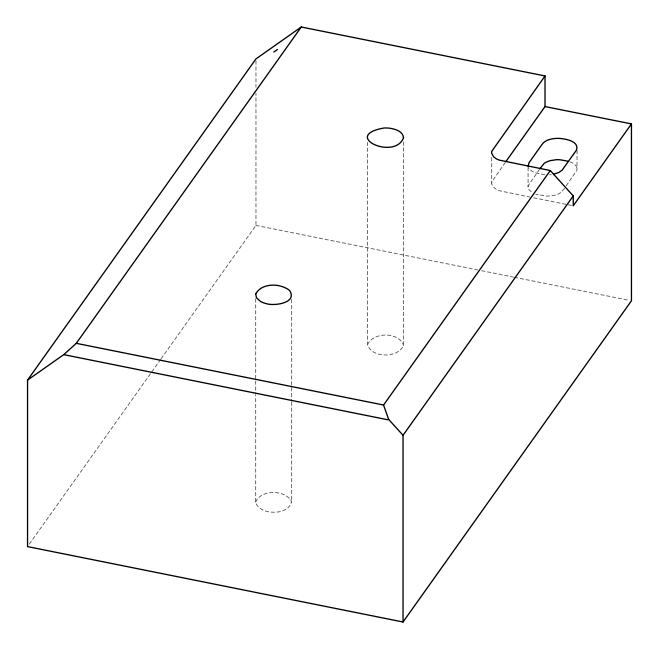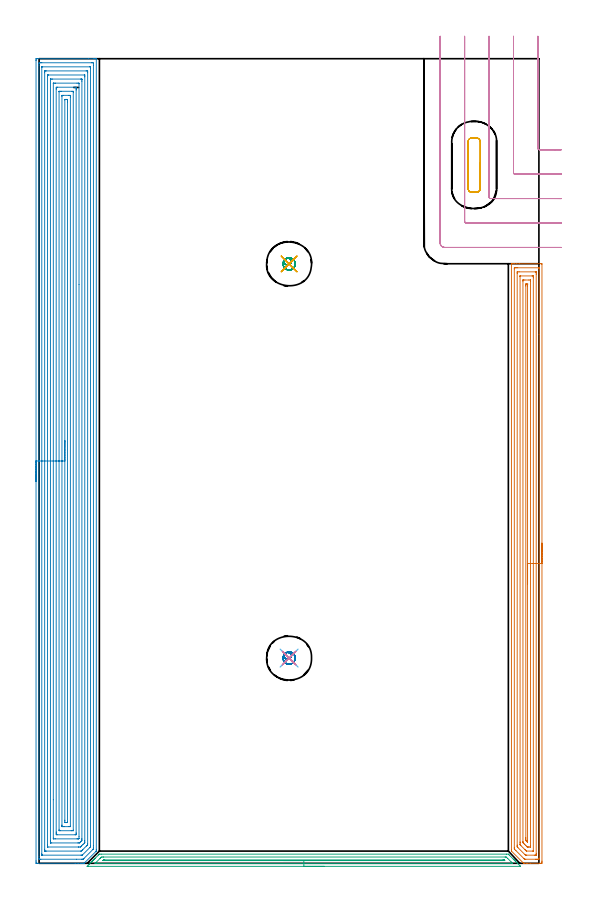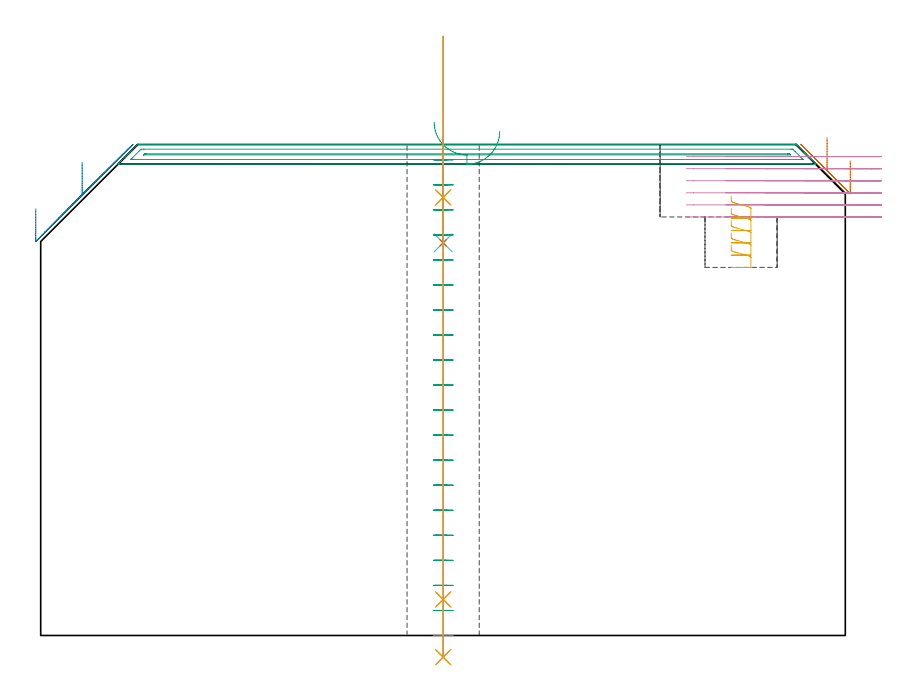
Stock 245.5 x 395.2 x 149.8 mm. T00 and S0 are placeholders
(PLAN: 11 operations, 4 tool changes, 71.1 min)
(1 AREA_MILL | FG_CHAMFER_SURFACE | UGT0205_001 | 14.3 min | 33945 mm3)
(2 AREA_MILL_1 | FG_CHAMFER_SURFACE_1 | UGT0205_001 | 35.09 min | 173117 mm3)
(3 AREA_MILL_2 | FG_CHAMFER_SURFACE_2 | UGT0205_001 | 5.12 min | 3693 mm3)
(4 MILL_CORNER_NOTCH_RECTANGULAR | CORNER_NOTCH_RECTANGULAR | UGT0201_008 | Follow Part, ap 4, ae 75% | 7.64 min | 124441 mm3)
(5 MILL_RECTANGULAR_POCKET | POCKET_RECTANGULAR_STRAIGHT | UGT0201_008 | Follow Part, ap 4, ae 75% | 1.16 min | 13178 mm3)
(6 INDEXABLE_INSERT_DRILL_BLIND_HOLE_FROM_SOLID | STEP1HOLE | NXT0302_011 | 0.13 min | 9342 mm3)
(7 INDEXABLE_INSERT_DRILL_BLIND_HOLE_FROM_SOLID_1 | STEP1HOLE_1 | NXT0302_011 | 0.13 min | 9340 mm3)
(8 MILL_FINISH_BLIND_HOLE_FLAT_BOTTOM | STEP1HOLE | UGT0201_008 | Spiral | 2.72 min | 47595 mm3)
(9 MILL_FINISH_BLIND_HOLE_FLAT_BOTTOM_1 | STEP1HOLE_1 | UGT0201_008 | Spiral | 2.72 min | 47599 mm3)
(10 GUN_DRILL_THROUGH_HOLE | STEP1HOLE | UGT0307_016 | 1.02 min | 9 mm3)
(11 GUN_DRILL_THROUGH_HOLE_1 | STEP1HOLE_1 | UGT0307_016 | 1.02 min | 24 mm3)
(TOOL UGT0205_001 | Chamfer Mill 20 x 3 x 45 deg. | D20 FL50 Z2)
(TOOL UGT0201_008 | End Mill 16 mm | D16 FL32 Z4)
(TOOL NXT0302_011 | Index. Insert Drill 20mm [880-D2000L25-05] | D20 PA176 FL100 Z2)
(TOOL UGT0307_016 | Gun Drill 22 mm | D22 PA130 FL30 Z1)
(OP 1 AREA_MILL)
G17 G21 G94 G90
T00 M6
G54
G17 G0 G90 X247. Y157.25 S1061 M3
G43 Z159.8 H0
Z144.8
G94 G1 Y157.212 Z143.928 F250.
Y157.098 Z143.064
Y156.909 Z142.212
Y156.647 Z141.38
Y156.313 Z140.574
Y155.91 Z139.8
Y155.442 Z139.064
Y154.91 Z138.372
Y154.321 Z137.729
Y153.678 Z137.14
Y152.986 Z136.608
Y152.25 Z136.14
Y151.476 Z135.737
Y150.67 Z135.403
Y149.838 Z135.141
Y148.986 Z134.952
Y148.122 Z134.838
Y147.25 Z134.8
Y1.066
X246.999 Y0.628 Z134.801
X246.995 Y0.176 Z134.803
X246.992 Y0.01 Z134.806
X246.55 Y0.005 Z135.247
X245.932 Y0. Z135.866
X241.263 Z140.532
X239.856 Z141.94
X239.5 Z142.295
X238.449 Z143.35
X238.4 Z143.398
X238.091 Y0.001 Z143.701
X237.998 Y0.01 Z143.793
X237.899 Y0.099 Z143.896
X237.846 Y0.153 Z143.952
X237.819 Y0.181 Z143.98
X232.006 Y5.993 Z149.794
X232.005 Y6.081
X232.003 Y6.476 Z149.797
X232. Y294.321 Z149.8
X232.003 Y294.493 Z149.788
Y294.494 Z149.787
X232.362 Y294.5 Z149.437
X232.618 Z149.181
X233.331 Z148.464
X234.568 Z147.229
X235.975 Z145.821
X246.55 Z135.247
X246.816 Y294.497 Z134.982
X246.992 Y294.49 Z134.806
X246.999 Y294.311 Z134.799
X247. Y147.25 Z134.8
X245.586 Z136.214
X245.585 Y2.501 Z136.215
X245.584 Y2.416 Z136.216
X245.579 Y2.021 Z136.221
X245.192 Y2.006 Z136.608
X244.788 Y2.002 Z137.012
X244.316 Y2. Z137.484
X243.907 Z137.893
X239.028 Y2.001 Z142.772
X238.619 Y2.007 Z143.181
X238.483 Y2.01 Z143.317
X238.44 Y2.021 Z143.36
X238.404 Y2.054 Z143.396
X238.33 Y2.124 Z143.47
X238.034 Y2.416 Z143.766
X234.212 Y6.238 Z147.588
X233.567 Y6.886 Z148.233
X233.473 Y6.987 Z148.327
X233.424 Y7.042 Z148.376
X233.422 Y7.088 Z148.378
X233.42 Y7.289 Z148.38
X233.417 Y7.692 Z148.383
Y7.78
X233.415 Y291.999 Z148.385
X233.416 Y292.084 Z148.384
X233.421 Y292.479 Z148.379
X233.808 Y292.494 Z147.992
X234.212 Y292.498 Z147.588
X234.684 Y292.5 Z147.116
X235.093 Z146.707
X245.486 Y292.499 Z136.314
X245.52 Y292.498 Z136.28
X245.554 Y292.494 Z136.246
X245.577 Y292.491 Z136.223
X245.579 Y292.463 Z136.221
X245.585 Y292.17 Z136.215
X245.586 Y259.769 Z136.214
Y147.25
X244.172 Z137.628
X244.171 Y4.829 Z137.629
X244.169 Y4.204 Z137.631
X244.167 Y4.07 Z137.633
X244.165 Y4.012 Z137.635
X244.102 Y4.005 Z137.698
X243.907 Y4.003 Z137.893
X243.226 Y4. Z138.574
X239.5 Y4.001 Z142.3
X239.299 Y4.004 Z142.501
X238.901 Y4.01 Z142.899
X238.697 Y4.204 Z143.103
X235.119 Y7.78 Z146.681
X235.093 Y7.806 Z146.707
X234.883 Y8.028 Z146.917
X234.838 Y8.093 Z146.962
X234.835 Y8.231 Z146.965
X234.833 Y8.408 Z146.967
X234.832 Y8.674 Z146.968
X234.831 Y8.94 Z146.969
X234.829 Y289.671 Z146.971
X234.831 Y290.296 Z146.969
X234.833 Y290.43 Z146.967
X234.836 Y290.488 Z146.964
X234.898 Y290.495 Z146.902
X235.093 Y290.497 Z146.707
X235.774 Y290.5 Z146.026
X243.706 Z138.094
X243.907 Y290.497 Z137.893
X244.107 Y290.492 Z137.693
X244.159 Y290.49 Z137.641
X244.165 Y290.456 Z137.635
X244.168 Y290.386 Z137.632
X244.17 Y290.296 Z137.63
X244.171 Y290.028 Z137.629
X244.172 Y289.402 Z137.628
Y147.25
X242.757 Z139.043
Y6.264
X242.755 Y6.056 Z139.045
X242.753 Y6.022 Z139.047
X242.75 Y6.01 Z139.05
X242.743 Y6.008 Z139.057
X242.69 Y6.003 Z139.11
X242.581 Y6.001 Z139.219
X239.492 Y6. Z142.308
X239.383 Y6.007 Z142.417
X239.358 Y6.01 Z142.442
X239.251 Y6.11 Z142.549
X239.063 Y6.291 Z142.737
X238.771 Y6.579 Z143.029
X238.619 Y6.73 Z143.181
X236.675 Y8.674 Z145.125
X236.488 Y8.863 Z145.312
X236.362 Y8.993 Z145.438
X236.261 Y9.099 Z145.539
X236.253 Y9.14 Z145.547
X236.249 Y9.29 Z145.551
X236.247 Y9.568 Z145.553
X236.246 Y10.187 Z145.554
X236.245 Y10.462 Z145.555
X236.243 Y288.236 Z145.557
X236.245 Y288.444 Z145.555
X236.247 Y288.478 Z145.553
X236.25 Y288.489 Z145.55
X236.257 Y288.492 Z145.543
X236.31 Y288.497 Z145.49
X236.419 Y288.499 Z145.381
X242.144 Y288.5 Z139.656
X242.581 Y288.497 Z139.219
X242.688 Y288.494 Z139.112
X242.74 Y288.49 Z139.06
X242.751 Y288.482 Z139.049
X242.752 Y288.464 Z139.048
X242.755 Y288.36 Z139.045
X242.757 Y287.886 Z139.043
Y287.614
Y147.25
X241.343 Z140.457
Y8.511
X241.341 Y8.347 Z140.459
X241.336 Y8.025 Z140.464
X241.322 Y8.009 Z140.478
X241.304 Y8.006 Z140.496
X241.263 Y8.003 Z140.537
X241.045 Y8. Z140.755
X240.381 Y8.001 Z141.419
X240.162 Y8.002 Z141.638
X239.833 Y8.01 Z141.967
X239.788 Y8.022 Z142.012
X239.723 Y8.082 Z142.077
X239.624 Y8.177 Z142.176
X239.5 Y8.299 Z142.3
X239.124 Y8.674 Z142.676
X238.619 Y9.179 Z143.181
X238.23 Y9.568 Z143.57
X237.737 Y10.064 Z144.063
X237.691 Y10.115 Z144.109
X237.67 Y10.14 Z144.13
X237.666 Y10.226 Z144.134
X237.661 Y10.383 Z144.139
X237.66 Y10.462 Z144.14
Y10.541
X237.657 Y285.989 Z144.143
X237.659 Y286.152 Z144.141
X237.664 Y286.474 Z144.136
X237.678 Y286.491 Z144.122
X237.696 Y286.494 Z144.104
X237.737 Y286.497 Z144.063
X237.955 Y286.5 Z143.845
X238.619 Z143.181
X240.598 Z141.202
X241.263 Y286.498 Z140.537
X241.307 Y286.495 Z140.493
X241.329 Y286.491 Z140.471
X241.336 Y286.485 Z140.464
X241.338 Y286.398 Z140.462
X241.342 Y286.071 Z140.458
X241.343 Y285.908 Z140.457
Y285.826
Y147.25
X239.929 Z141.871
Y10.921
X239.927 Y10.462 Z141.873
X239.925 Y10.341 Z141.875
X239.924 Y10.339 Z141.876
X239.919 Y10.34 Z141.881
X239.875 Y10.377 Z141.925
X239.786 Y10.462 Z142.014
X239.5 Y10.748 Z142.3
X239.199 Y11.052 Z142.601
X239.124 Y11.131 Z142.676
X239.09 Y11.17 Z142.71
X239.081 Y11.214 Z142.719
X239.079 Y11.356 Z142.721
X239.075 Y11.787 Z142.725
X239.074 Y12.25 Z142.726
Y12.682
X239.072 Y283.579 Z142.728
X239.073 Y284.038 Z142.727
X239.077 Y284.467 Z142.723
X239.079 Y284.49 Z142.721
X239.102 Y284.493 Z142.698
X239.158 Y284.497 Z142.642
X239.272 Y284.499 Z142.528
X239.5 Y284.5 Z142.3
X239.926 Y284.499 Z141.874
X239.928 Y284.498 Z141.872
X239.929 Y284.038 Z141.871
Y283.603
Y147.25
Y146.378 Z141.909
Y145.514 Z142.023
Y144.662 Z142.212
Y143.83 Z142.474
Y143.024 Z142.808
Y142.25 Z143.211
Y141.514 Z143.68
Y140.822 Z144.211
Y140.179 Z144.8
Y139.59 Z145.443
Y139.058 Z146.135
Y138.59 Z146.871
Y138.187 Z147.645
Y137.853 Z148.451
Y137.591 Z149.283
Y137.402 Z150.135
Y137.288 Z151.
Y137.25 Z151.871
G0 Z159.8
M5
M2
(OP 2 AREA_MILL_1)
G17 G21 G94 G90
T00 M6
G54
G17 G0 G90 X-1.5 Y187.6 S1061 M3
G43 Z159.8 H0
Z130.2
G94 G1 Y187.638 Z129.328 F250.
Y187.752 Z128.464
Y187.941 Z127.612
Y188.203 Z126.78
Y188.537 Z125.974
Y188.94 Z125.2
Y189.408 Z124.464
Y189.94 Z123.772
Y190.529 Z123.129
Y191.172 Z122.54
Y191.864 Z122.009
Y192.6 Z121.54
Y193.374 Z121.137
Y194.18 Z120.803
Y195.012 Z120.541
Y195.863 Z120.352
Y196.728 Z120.238
Y197.6 Z120.2
Y394.257
X-1.499 Y394.582 Z120.201
X-1.494 Y395.144 Z120.204
X-1.492 Y395.192 Z120.206
X-0.934 Y395.2 Z120.763
X24.25 Z145.945
X26.644 Z148.34
X27.327 Z149.026
X27.666 Z149.366
X28.055 Y395.193 Z149.747
X28.097 Y395.19 Z149.788
X28.1 Y395.029 Z149.8
X28.097 Y6.853 Z149.797
X28.091 Y6.064 Z149.79
X28.087 Y5.992 Z149.787
X28.077 Y5.978 Z149.777
X27.979 Y5.877 Z149.677
X22.196 Y0.097 Z143.894
X22.108 Y0.01 Z143.804
X21.855 Y0. Z143.555
X21.099 Z142.799
X20.417 Z142.112
X19.186 Z140.884
X17.748 Z139.444
X-0.934 Y0.001 Z120.763
X-1.151 Y0.003 Z120.546
X-1.492 Y0.008 Z120.206
X-1.494 Y0.056 Z120.204
X-1.499 Y0.618 Z120.201
X-1.5 Y1.186 Z120.2
Y197.6
X-0.086 Z121.614
Y391.943
X-0.083 Y392.795 Z121.617
X-0.081 Y392.832 Z121.619
X-0.044 Y393.19 Z121.656
X0.445 Y393.198 Z122.145
X0.845 Y393.199 Z122.545
X1.332 Y393.2 Z123.032
X25.755 Y393.199 Z147.455
X26.244 Y393.197 Z147.944
X26.644 Y393.19 Z148.344
X26.681 Y392.795 Z148.381
X26.683 Y392.756 Z148.383
X26.686 Y391.861 Z148.386
X26.683 Y8.658 Z148.383
X26.682 Y7.765 Z148.382
X26.681 Y7.728 Z148.381
X26.644 Y7.005 Z148.344
X26.581 Y6.935 Z148.281
X26.521 Y6.871 Z148.221
X22.055 Y2.405 Z143.755
X21.675 Y2.034 Z143.375
X21.653 Y2.014 Z143.353
X21.608 Y2.01 Z143.308
X21.508 Y2.005 Z143.208
X21.307 Y2.002 Z143.007
X20.82 Y2. Z142.52
X18.373 Z140.073
X0.845 Y2.001 Z122.545
X0.356 Y2.003 Z122.056
X-0.044 Y2.01 Z121.656
X-0.081 Y2.405 Z121.619
X-0.083 Y2.444 Z121.617
X-0.086 Y3.298 Z121.614
Y197.6
X1.328 Z123.028
X1.329 Y391.111 Z123.029
X1.33 Y391.162 Z123.03
X1.332 Y391.185 Z123.032
X1.334 Y391.19 Z123.034
X1.354 Y391.193 Z123.054
X1.545 Y391.199 Z123.245
X24.865 Z146.565
X25.056 Y391.196 Z146.756
X25.182 Y391.19 Z146.882
X25.265 Y391.185 Z146.965
X25.267 Y391.144 Z146.967
X25.269 Y391.009 Z146.969
X25.271 Y390.601 Z146.971
X25.269 Y8.658 Z146.969
X25.267 Y8.254 Z146.967
X25.264 Y8.131 Z146.964
X25.262 Y8.075 Z146.962
X24.916 Y7.714 Z146.616
X21.349 Y4.149 Z143.049
X21.307 Y4.109 Z143.007
X21.215 Y4.026 Z142.915
X21.131 Y4.01 Z142.831
X20.957 Y4.006 Z142.657
X20.607 Y4.001 Z142.307
X1.735 Z123.435
X1.544 Y4.004 Z123.244
X1.418 Y4.01 Z123.118
X1.335 Y4.015 Z123.035
X1.333 Y4.056 Z123.033
X1.331 Y4.191 Z123.031
X1.329 Y4.599 Z123.029
X1.328 Y197.6 Z123.028
X2.743 Z124.443
X2.744 Y388.329 Z124.444
X2.749 Y389.097 Z124.449
X2.761 Y389.19 Z124.461
X2.863 Y389.193 Z124.563
X3.08 Y389.197 Z124.78
X3.514 Y389.2 Z125.214
X23.108 Z144.808
X23.528 Y389.197 Z145.228
X23.738 Y389.194 Z145.438
X23.841 Y389.19 Z145.541
X23.851 Y389.182 Z145.551
X23.853 Y389.164 Z145.553
X23.855 Y389.126 Z145.555
X23.857 Y388.448 Z145.557
Y388.329
X23.855 Y9.673 Z145.555
X23.848 Y9.121 Z145.548
X23.829 Y9.089 Z145.529
X23.778 Y9.033 Z145.478
X23.692 Y8.943 Z145.392
X23.41 Y8.658 Z145.11
X23.248 Y8.496 Z144.948
X21.465 Y6.713 Z143.165
X21.307 Y6.556 Z143.007
X21.016 Y6.27 Z142.716
X20.814 Y6.075 Z142.514
X20.74 Y6.01 Z142.44
X20.395 Y6. Z142.095
X3.492 Z125.192
X3.072 Y6.002 Z124.772
X2.862 Y6.006 Z124.562
X2.759 Y6.01 Z124.459
X2.749 Y6.018 Z124.449
X2.747 Y6.036 Z124.447
X2.745 Y6.074 Z124.445
X2.743 Y6.753 Z124.443
Y6.871
Y197.6
X4.157 Z125.857
Y386.542
X4.158 Y386.788 Z125.858
X4.162 Y387.037 Z125.862
X4.165 Y387.19 Z125.865
X4.24 Y387.193 Z125.94
X4.404 Y387.197 Z126.104
X4.638 Y387.2 Z126.338
X22.196 Y387.199 Z143.896
X22.434 Y387.197 Z144.134
X22.44 Y387.191 Z144.14
X22.441 Y387.189 Z144.141
X22.443 Y386.542 Z144.143
Y386.294
X22.44 Y11.093 Z144.14
X22.437 Y10.445 Z144.137
X22.434 Y10.206 Z144.134
X22.425 Y10.135 Z144.125
X22.376 Y10.083 Z144.076
X22.196 Y9.896 Z143.896
X21.58 Y9.277 Z143.28
X20.96 Y8.658 Z142.66
X20.687 Y8.387 Z142.387
X20.417 Y8.123 Z142.117
X20.298 Y8.01 Z141.998
X20.178 Y8.004 Z141.878
X19.527 Y8.001 Z141.227
X19.293 Y8. Z140.993
X4.404 Y8.001 Z126.104
X4.166 Y8.003 Z125.866
X4.16 Y8.009 Z125.86
X4.159 Y8.011 Z125.859
X4.157 Y8.658 Z125.857
Y8.906
Y197.6
X5.571 Z127.271
X5.572 Y385.062 Z127.272
X5.573 Y385.139 Z127.273
X5.575 Y385.176 Z127.275
X5.577 Y385.188 Z127.277
X5.593 Y385.19 Z127.293
X5.742 Y385.198 Z127.442
X6.183 Y385.199 Z127.883
X6.63 Y385.2 Z128.33
X20.417 Y385.199 Z142.117
X20.867 Y385.196 Z142.567
X21.001 Y385.19 Z142.701
X21.022 Y385.18 Z142.722
X21.024 Y385.136 Z142.724
X21.027 Y385.036 Z142.727
X21.028 Y384.755 Z142.728
X21.029 Y384.141 Z142.729
X21.026 Y12.231 Z142.726
X21.025 Y11.621 Z142.725
X21.022 Y11.338 Z142.722
X21.019 Y11.19 Z142.719
X20.928 Y11.087 Z142.628
X20.8 Y10.954 Z142.5
X20.417 Y10.564 Z142.117
X20.357 Y10.505 Z142.057
X19.854 Y10.014 Z141.554
X19.749 Y10.009 Z141.449
X19.527 Y10.004 Z141.227
X19.08 Y10. Z140.78
X6.183 Y10.001 Z127.883
X5.733 Y10.003 Z127.433
X5.599 Y10.01 Z127.299
X5.578 Y10.02 Z127.278
X5.576 Y10.064 Z127.276
X5.573 Y10.164 Z127.273
X5.572 Y10.445 Z127.272
X5.571 Y11.059 Z127.271
Y197.6
X6.985 Z128.685
X6.986 Y382.969 Z128.686
X6.987 Y383.055 Z128.687
X6.99 Y383.143 Z128.69
X6.993 Y383.19 Z128.693
X7.016 Y383.193 Z128.716
X7.073 Y383.196 Z128.773
X7.732 Y383.2 Z129.432
X7.962 Z129.662
X18.638 Z140.338
X19.299 Y383.198 Z140.999
X19.527 Y383.193 Z141.227
X19.598 Y383.19 Z141.298
X19.608 Y383.055 Z141.308
X19.612 Y382.969 Z141.312
X19.614 Y382.882 Z141.314
Y284.31
X19.612 Y13.04 Z141.312
X19.605 Y12.231 Z141.305
X19.575 Y12.183 Z141.275
X19.527 Y12.131 Z141.227
X19.438 Y12.043 Z141.138
X19.402 Y12.01 Z141.102
X19.362 Y12.008 Z141.062
X19.198 Y12.004 Z140.898
X18.868 Y12. Z140.568
X18.638 Z140.338
X7.962 Z129.662
X7.301 Y12.002 Z129.001
X7.073 Y12.007 Z128.773
X7.002 Y12.01 Z128.702
X6.992 Y12.144 Z128.692
X6.988 Y12.231 Z128.688
X6.986 Y12.318 Z128.686
X6.985 Y31.229 Z128.685
Y197.6
X8.4 Z130.1
Y380.289
X8.401 Y380.741 Z130.101
X8.407 Y381.182 Z130.107
X8.834 Y381.2 Z130.534
X8.852 Z130.552
X17.748 Y381.199 Z139.448
X18.193 Y381.182 Z139.893
X18.199 Y380.729 Z139.899
X18.2 Y380.289 Z139.9
Y379.834
X18.198 Y14.911 Z139.898
X18.196 Y14.461 Z139.896
X18.191 Y14.018 Z139.891
X17.766 Y14. Z139.466
X17.748 Z139.448
X8.852 Y14.001 Z130.552
X8.407 Y14.018 Z130.107
X8.401 Y14.471 Z130.101
X8.4 Y14.911 Z130.1
X8.399 Y15.366 Z130.099
X8.4 Y197.6 Z130.1
X9.814 Z131.514
Y378.912
X9.816 Y379.117 Z131.516
X9.818 Y379.168 Z131.518
X9.82 Y379.186 Z131.52
X9.838 Y379.19 Z131.538
X9.939 Y379.197 Z131.639
X10.631 Y379.2 Z132.331
X10.826 Z132.526
X16.164 Y379.199 Z137.864
X16.711 Y379.192 Z138.411
X16.771 Y379.19 Z138.471
X16.779 Y379.117 Z138.479
X16.782 Y378.937 Z138.482
X16.786 Y378.575 Z138.486
X16.783 Y16.289 Z138.483
X16.781 Y16.084 Z138.481
X16.779 Y16.034 Z138.479
X16.778 Y16.016 Z138.478
X16.762 Y16.01 Z138.462
X16.66 Y16.004 Z138.36
X15.969 Y16. Z137.669
X15.774 Z137.474
X10.436 Y16.001 Z132.136
X9.889 Y16.008 Z131.589
X9.829 Y16.01 Z131.529
X9.821 Y16.083 Z131.521
X9.814 Y16.698 Z131.514
Y197.6
X11.228 Z132.928
Y376.715
X11.23 Y377.008 Z132.93
X11.232 Y377.107 Z132.932
X11.235 Y377.177 Z132.935
X11.28 Y377.19 Z132.98
X11.521 Y377.194 Z133.221
X11.929 Y377.199 Z133.629
X14.597 Y377.2 Z136.297
X15.079 Y377.197 Z136.779
X15.24 Y377.194 Z136.94
X15.362 Y377.19 Z137.062
X15.366 Y377.009 Z137.066
X15.37 Y376.715 Z137.07
X15.371 Y376.422 Z137.071
X15.369 Y18.194 Z137.069
X15.367 Y18.096 Z137.067
X15.363 Y18.021 Z137.063
X15.36 Y18.009 Z137.06
X15.35 Y18.006 Z137.05
X15.321 Y18.003 Z137.021
X15.079 Y18.001 Z136.779
X14.672 Y18. Z136.372
X12.41 Z134.11
X12.003 Z133.703
X11.521 Y18.003 Z133.221
X11.36 Y18.006 Z133.06
X11.238 Y18.01 Z132.938
X11.234 Y18.191 Z132.934
X11.23 Y18.485 Z132.93
X11.228 Y18.778 Z132.928
Y197.6
X12.642 Z134.342
X12.643 Y374.929 Z134.343
X12.644 Y375.094 Z134.344
X12.647 Y375.175 Z134.347
X12.648 Y375.187 Z134.348
X12.683 Y375.191 Z134.383
X12.759 Y375.195 Z134.459
X13.03 Y375.199 Z134.73
X13.3 Y375.2 Z135.
X13.922 Y375.198 Z135.622
X13.944 Y375.192 Z135.644
X13.951 Y375.188 Z135.651
X13.953 Y375.166 Z135.653
X13.956 Y374.929 Z135.656
X13.958 Y374.268 Z135.658
Y374.035
X13.955 Y20.271 Z135.655
X13.953 Y20.107 Z135.653
X13.951 Y20.026 Z135.651
X13.949 Y20.013 Z135.649
X13.917 Y20.009 Z135.617
X13.84 Y20.005 Z135.54
X13.57 Y20.001 Z135.27
X13.3 Y20. Z135.
X12.678 Y20.002 Z134.378
X12.656 Y20.008 Z134.356
X12.649 Y20.012 Z134.349
X12.646 Y20.034 Z134.346
X12.644 Y20.271 Z134.344
X12.642 Y20.932 Z134.342
Y21.165
Y197.6
Y198.472 Z134.38
Y199.336 Z134.494
Y200.188 Z134.683
Y201.02 Z134.945
Y201.826 Z135.279
Y202.6 Z135.682
Y203.336 Z136.151
Y204.028 Z136.682
Y204.671 Z137.271
Y205.26 Z137.914
Y205.791 Z138.606
Y206.26 Z139.342
Y206.663 Z140.116
Y206.997 Z140.922
Y207.259 Z141.754
Y207.448 Z142.606
Y207.562 Z143.471
Y207.6 Z144.342
G0 Z159.8
M5
M2
(OP 3 AREA_MILL_2)
G17 G21 G94 G90
T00 M6
G54
G17 G0 G90 X140.05 Y-1.5 S1061 M3
G43 Z159.8 H0
Z153.8
G94 G1 X140.012 Z152.928 F250.
X139.898 Z152.064
X139.709 Z151.212
X139.447 Z150.38
X139.113 Z149.574
X138.71 Z148.8
X138.241 Z148.064
X137.71 Z147.372
X137.121 Z146.729
X136.478 Z146.14
X135.786 Z145.609
X135.05 Z145.14
X134.276 Z144.737
X133.47 Z144.403
X132.638 Z144.141
X131.786 Z143.952
X130.922 Z143.838
X130.05 Z143.8
X24.081
X23.768 Y-1.498 Z143.802
X23.617 Y-1.495 Z143.805
X23.608 Y-1.492 Z143.807
X24.555 Y-0.544 Z144.754
X24.661 Y-0.437 Z144.859
X25.555 Y0.456 Z145.754
X25.722 Y0.624 Z145.919
X25.885 Y0.786 Z146.084
X26.001 Y0.902 Z146.2
X26.16 Y1.062 Z146.357
X26.315 Y1.216 Z146.513
X26.448 Y1.349 Z146.647
X26.598 Y1.5 Z146.795
X26.744 Y1.645 Z146.943
X26.894 Y1.795 Z147.093
X27.036 Y1.938 Z147.234
X27.174 Y2.075 Z147.373
X27.341 Y2.242 Z147.54
X27.474 Y2.376 Z147.672
X27.603 Y2.505 Z147.802
X29.226 Y4.127 Z149.425
X29.574 Y4.471 Z149.771
X29.599 Y4.493 Z149.793
X30.467 Y4.5 Z149.8
X229.633
X230.501 Y4.493 Z149.793
X230.526 Y4.471 Z149.771
X230.874 Y4.127 Z149.425
X232.926 Y2.075 Z147.373
X233.064 Y1.938 Z147.234
X233.206 Y1.795 Z147.093
X233.356 Y1.645 Z146.943
X233.5 Y1.502 Z146.798
X233.652 Y1.349 Z146.647
X233.785 Y1.216 Z146.513
X233.94 Y1.062 Z146.357
X234.44 Y0.56 Z145.86
X234.694 Y0.307 Z145.605
X234.816 Y0.186 Z145.482
X235.146 Y-0.146 Z145.153
X236.403 Y-1.402 Z143.896
X236.48 Y-1.482 Z143.816
X236.483 Y-1.494 Z143.804
X236.48 Y-1.499 Z143.799
X130.05 Y-1.5 Z143.8
Y-0.086 Z145.214
X28.228 Y-0.085 Z145.215
X27.787 Y-0.083 Z145.217
X27.612 Y-0.08 Z145.22
X27.487 Y-0.074 Z145.226
X27.543 Y-0.012 Z145.288
X27.616 Y0.063 Z145.363
X27.787 Y0.238 Z145.538
X27.982 Y0.433 Z145.733
X29.925 Y2.376 Z147.676
X30.194 Y2.643 Z147.943
X30.467 Y2.913 Z148.213
X30.642 Y3.08 Z148.38
X31.36 Y3.084 Z148.384
X31.53 Y3.085 Z148.385
X228.91
X229.271 Y3.081 Z148.381
X229.447 Y3.079 Z148.379
X229.633 Y2.907 Z148.207
X230.173 Y2.376 Z147.676
X231.926 Y0.624 Z145.924
X232.312 Y0.236 Z145.536
X232.562 Y-0.021 Z145.279
X232.612 Y-0.073 Z145.227
X232.532 Y-0.079 Z145.221
X232.312 Y-0.083 Z145.217
X232.142 Y-0.085 Z145.215
X130.05 Y-0.086 Z145.214
Y1.328 Z146.628
X31.534 Y1.329 Z146.629
X31.38 Y1.33 Z146.63
X31.36 Y1.332 Z146.632
X31.349 Y1.335 Z146.635
X31.353 Y1.345 Z146.645
X31.36 Y1.359 Z146.659
X31.431 Y1.431 Z146.731
X31.502 Y1.5 Z146.8
X31.654 Y1.643 Z146.943
X31.697 Y1.665 Z146.965
X31.787 Y1.668 Z146.968
X31.903 Y1.67 Z146.97
X32.078 Y1.671 Z146.971
X32.253
X227.847
X228.022 Y1.669 Z146.969
X228.37 Y1.664 Z146.964
X228.433 Y1.656 Z146.956
X228.457 Y1.636 Z146.936
X228.506 Y1.591 Z146.891
X228.599 Y1.5 Z146.8
X228.74 Y1.353 Z146.653
X228.746 Y1.334 Z146.634
X227.847 Y1.329 Z146.629
X130.05 Y1.328 Z146.628
X129.178 Z146.667
X128.313 Z146.78
X127.462 Z146.969
X126.63 Z147.232
X125.824 Z147.565
X125.05 Z147.968
X124.314 Z148.437
X123.622 Z148.968
X122.979 Z149.557
X122.39 Z150.201
X121.858 Z150.893
X121.39 Z151.628
X120.987 Z152.402
X120.653 Z153.208
X120.391 Z154.04
X120.202 Z154.892
X120.088 Z155.757
X120.05 Z156.628
G0 Z159.8
M5
M2
(OP 4 MILL_CORNER_NOTCH_RECTANGULAR)
G17 G21 G94 G90
T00 M6
G54
G17 G0 G90 X245. Y406.2 S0 M3
G43 Z159.8 H0
Z146.117
G94 G1 Y403.2 F250.
Y351.295 F500.
G3 X245.795 Y350.5 R0.8
G1 X253.246
X253.5 Y350.499
X256.5 Y350.483 F250.
G0 Z159.8
X233. Y406.2
Z146.117
G1 Y403.2
Y339.295 F500.
G3 X233.795 Y338.5 R0.8
G1 X253.246
X253.5 Y338.499
X256.5 Y338.478 F250.
G0 Z159.8
X221. Y406.2
Z146.117
G1 Y403.2
Y327.296 F500.
G3 X221.796 Y326.5 R0.8
G1 X253.246
G2 X253.5 Y326.499 R24.
G1 X256.5 Y326.467 F250.
G0 Z159.8
X209. Y406.2
Z146.117
G1 Y403.2
Y315.296 F500.
G3 X209.796 Y314.5 R0.8
G1 X253.246
G2 X253.5 Y314.497 R12.
G1 X256.499 Y314.434 F250.
G0 Z159.8
X197. Y406.2
Z146.117
G1 Y403.2
Y304.7 F500.
G3 X199.2 Y302.5 R2.2
G1 X253.246
X256.246 F250.
G0 Z159.8
X245. Y406.2
Z142.433
G1 Y403.2
Y351.295 F500.
G3 X245.795 Y350.5 R0.8
G1 X253.435
X253.5
X256.5 Y350.496 F250.
G0 Z159.8
X233. Y406.2
Z142.433
G1 Y403.2
Y339.295 F500.
G3 X233.795 Y338.5 R0.8
G1 X253.435
X253.5
X256.5 Y338.495 F250.
G0 Z159.8
X221. Y406.2
Z142.433
G1 Y403.2
Y327.296 F500.
G3 X221.796 Y326.5 R0.8
G1 X253.435
X253.5
X256.5 Y326.492 F250.
G0 Z159.8
X209. Y406.2
Z142.433
G1 Y403.2
Y315.296 F500.
G3 X209.796 Y314.5 R0.8
G1 X253.435
X253.5
X256.5 Y314.484 F250.
G0 Z159.8
X197. Y406.2
Z142.433
G1 Y403.2
Y304.7 F500.
G3 X199.2 Y302.5 R2.2
G1 X253.435
X256.435 F250.
G0 Z159.8
X245. Y406.2
Z138.75
G1 Y403.2
Y351.295 F500.
G3 X245.795 Y350.5 R0.8
G1 X253.5
X256.5 F250.
G0 Z159.8
X233. Y406.2
Z138.75
G1 Y403.2
Y339.295 F500.
G3 X233.795 Y338.5 R0.8
G1 X253.5
X256.5 F250.
G0 Z159.8
X221. Y406.2
Z138.75
G1 Y403.2
Y327.296 F500.
G3 X221.796 Y326.5 R0.8
G1 X253.5
X256.5 F250.
G0 Z159.8
X209. Y406.2
Z138.75
G1 Y403.2
Y315.296 F500.
G3 X209.796 Y314.5 R0.8
G1 X253.5
X256.5 F250.
G0 Z159.8
X197. Y406.2
Z138.75
G1 Y403.2
Y304.7 F500.
G3 X199.2 Y302.5 R2.2
G1 X253.5
X256.5 F250.
G0 Z159.8
X245. Y406.2
Z135.067
G1 Y403.2
Y351.295 F500.
G3 X245.795 Y350.5 R0.8
G1 X253.5
X256.5 F250.
G0 Z159.8
X233. Y406.2
Z135.067
G1 Y403.2
Y339.295 F500.
G3 X233.795 Y338.5 R0.8
G1 X253.5
X256.5 F250.
G0 Z159.8
X221. Y406.2
Z135.067
G1 Y403.2
Y327.296 F500.
G3 X221.796 Y326.5 R0.8
G1 X253.5
X256.5 F250.
G0 Z159.8
X209. Y406.2
Z135.067
G1 Y403.2
Y315.296 F500.
G3 X209.796 Y314.5 R0.8
G1 X253.5
X256.5 F250.
G0 Z159.8
X197. Y406.2
Z135.067
G1 Y403.2
Y304.7 F500.
G3 X199.2 Y302.5 R2.2
G1 X253.5
X256.5 F250.
G0 Z159.8
X245. Y406.2
Z131.383
G1 Y403.2
Y351.295 F500.
G3 X245.795 Y350.5 R0.8
G1 X253.5
X256.5 F250.
G0 Z159.8
X233. Y406.2
Z131.383
G1 Y403.2
Y339.295 F500.
G3 X233.795 Y338.5 R0.8
G1 X253.5
X256.5 F250.
G0 Z159.8
X221. Y406.2
Z131.383
G1 Y403.2
Y327.296 F500.
G3 X221.796 Y326.5 R0.8
G1 X253.5
X256.5 F250.
G0 Z159.8
X209. Y406.2
Z131.383
G1 Y403.2
Y315.296 F500.
G3 X209.796 Y314.5 R0.8
G1 X253.5
X256.5 F250.
G0 Z159.8
X197. Y406.2
Z131.383
G1 Y403.2
Y304.7 F500.
G3 X199.2 Y302.5 R2.2
G1 X253.5
X256.5 F250.
G0 Z159.8
X245. Y406.2
Z127.7
G1 Y403.2
Y351.295 F500.
G3 X245.795 Y350.5 R0.8
G1 X253.5
X256.5 F250.
G0 Z159.8
X233. Y406.2
Z127.7
G1 Y403.2
Y339.295 F500.
G3 X233.795 Y338.5 R0.8
G1 X253.5
X256.5 F250.
G0 Z159.8
X221. Y406.2
Z127.7
G1 Y403.2
Y327.296 F500.
G3 X221.796 Y326.5 R0.8
G1 X253.5
X256.5 F250.
G0 Z159.8
X209. Y406.2
Z127.7
G1 Y403.2
Y315.296 F500.
G3 X209.796 Y314.5 R0.8
G1 X253.5
X256.5 F250.
G0 Z159.8
X197. Y406.2
Z127.7
G1 Y403.2
Y304.7 F500.
G3 X199.2 Y302.5 R2.2
G1 X253.5
X256.5 F250.
G0 Z159.8
M5
M2
(OP 5 MILL_RECTANGULAR_POCKET)
G17 G21 G94 G90
T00 M6
G54
G17 G0 G90 X210.7 Y337.066 S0 M3
G43 Z159.8 H0
Z134.05
G94 G1 Y331.5 Z132.558 F250.
Y331.362 Z132.521
X210.767 Y330.981 Z132.418
X210.91 Y330.621 Z132.314
X211.123 Y330.297 Z132.21
X211.397 Y330.023 Z132.106
X211.721 Y329.81 Z132.002
X212.081 Y329.667 Z131.899
X212.462 Y329.6 Z131.795
X214.938 Z131.132
X215.319 Y329.667 Z131.028
X215.679 Y329.81 Z130.924
X216.003 Y330.023 Z130.82
X216.277 Y330.297 Z130.716
X216.49 Y330.621 Z130.613
X216.633 Y330.981 Z130.509
X216.7 Y331.362 Z130.405
Y331.5 Z130.368
Y342.95 Z127.3
Y354.4 F500.
G3 X214.8 Y356.3 R1.9
G1 X212.6
G3 X210.7 Y354.4 R1.9
G1 Y331.5
G3 X212.6 Y329.6 R1.9
G1 X214.8
G3 X216.7 Y331.5 R1.9
G1 Y342.95
Y343.95
G0 X210.7 Y337.066 Z130.3
G1 Y331.5 Z128.808 F250.
Y331.362 Z128.771
X210.767 Y330.981 Z128.668
X210.91 Y330.621 Z128.564
X211.123 Y330.297 Z128.46
X211.397 Y330.023 Z128.356
X211.721 Y329.81 Z128.253
X212.081 Y329.667 Z128.149
X212.462 Y329.6 Z128.045
X214.938 Z127.382
X215.319 Y329.667 Z127.278
X215.679 Y329.81 Z127.174
X216.003 Y330.023 Z127.07
X216.277 Y330.297 Z126.966
X216.49 Y330.621 Z126.863
X216.633 Y330.981 Z126.759
X216.7 Y331.362 Z126.655
Y331.5 Z126.618
Y342.95 Z123.55
Y354.4 F500.
G3 X214.8 Y356.3 R1.9
G1 X212.6
G3 X210.7 Y354.4 R1.9
G1 Y331.5
G3 X212.6 Y329.6 R1.9
G1 X214.8
G3 X216.7 Y331.5 R1.9
G1 Y342.95
Y343.95
G0 X210.7 Y337.066 Z126.55
G1 Y331.5 Z125.058 F250.
Y331.362 Z125.021
X210.767 Y330.981 Z124.918
X210.91 Y330.621 Z124.814
X211.123 Y330.297 Z124.71
X211.397 Y330.023 Z124.606
X211.721 Y329.81 Z124.503
X212.081 Y329.667 Z124.399
X212.462 Y329.6 Z124.295
X214.938 Z123.632
X215.319 Y329.667 Z123.528
X215.679 Y329.81 Z123.424
X216.003 Y330.023 Z123.32
X216.277 Y330.297 Z123.216
X216.49 Y330.621 Z123.113
X216.633 Y330.981 Z123.009
X216.7 Y331.362 Z122.905
Y331.5 Z122.868
Y342.95 Z119.8
Y354.4 F500.
G3 X214.8 Y356.3 R1.9
G1 X212.6
G3 X210.7 Y354.4 R1.9
G1 Y331.5
G3 X212.6 Y329.6 R1.9
G1 X214.8
G3 X216.7 Y331.5 R1.9
G1 Y342.95
Y343.95
G0 X210.7 Y337.066 Z122.8
G1 Y331.5 Z121.308 F250.
Y331.362 Z121.271
X210.767 Y330.981 Z121.168
X210.91 Y330.621 Z121.064
X211.123 Y330.297 Z120.96
X211.397 Y330.023 Z120.856
X211.721 Y329.81 Z120.753
X212.081 Y329.667 Z120.649
X212.462 Y329.6 Z120.545
X214.938 Z119.882
X215.319 Y329.667 Z119.778
X215.679 Y329.81 Z119.674
X216.003 Y330.023 Z119.57
X216.277 Y330.297 Z119.466
X216.49 Y330.621 Z119.363
X216.633 Y330.981 Z119.259
X216.7 Y331.362 Z119.155
Y331.5 Z119.118
Y342.95 Z116.05
Y354.4 F500.
G3 X214.8 Y356.3 R1.9
G1 X212.6
G3 X210.7 Y354.4 R1.9
G1 Y331.5
G3 X212.6 Y329.6 R1.9
G1 X214.8
G3 X216.7 Y331.5 R1.9
G1 Y342.95
Y343.95
G0 X210.7 Y337.066 Z119.05
G1 Y331.5 Z117.558 F250.
Y331.362 Z117.522
X210.767 Y330.981 Z117.418
X210.91 Y330.621 Z117.314
X211.123 Y330.297 Z117.21
X211.397 Y330.023 Z117.106
X211.721 Y329.81 Z117.003
X212.081 Y329.667 Z116.899
X212.462 Y329.6 Z116.795
X214.938 Z116.132
X215.319 Y329.667 Z116.028
X215.679 Y329.81 Z115.924
X216.003 Y330.023 Z115.82
X216.277 Y330.297 Z115.716
X216.49 Y330.621 Z115.613
X216.633 Y330.981 Z115.509
X216.7 Y331.362 Z115.405
Y331.5 Z115.368
Y342.95 Z112.3
Y354.4 F500.
G3 X214.8 Y356.3 R1.9
G1 X212.6
G3 X210.7 Y354.4 R1.9
G1 Y331.5
G3 X212.6 Y329.6 R1.9
G1 X214.8
G3 X216.7 Y331.5 R1.9
G1 Y342.95
Y343.95
G0 Z159.8
M5
M2
(OP 6 INDEXABLE_INSERT_DRILL_BLIND_HOLE_FROM_SOLID)
G17 G21 G94 G90
T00 M6
G54
G17 G0 G90 X122.8 Y100.8 S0 M3
G43 Z159.8 H1
G94 G81 G98 Z119.8 F250. R151.8
G80
M5
M2
(OP 7 INDEXABLE_INSERT_DRILL_BLIND_HOLE_FROM_SOLID_1)
G17 G21 G94 G90
T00 M6
G54
G17 G0 G90 X122.8 Y294.4 S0 M3
G43 Z159.8 H1
G94 G81 G98 Z119.8 F250. R151.8
G80
M5
M2
(OP 8 MILL_FINISH_BLIND_HOLE_FLAT_BOTTOM)
G17 G21 G94 G90
T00 M6
G54
G17 G0 G90 X122.8 Y100.8 S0 M3
G43 Z159.8 H0
Z145.16
G94 G3 X123.679 Y102.921 R1.243 F250.
X120.679 Y102.921 R2.121
X120.679 Y98.679 R3.
X120.679 Y102.921 R-3.
X120.679 Y100.8 R1.5
X122.8 Y100.8 R1.5
G0 Z137.52
G3 X123.679 Y102.921 R1.243
X120.679 Y102.921 R2.121
X120.679 Y98.679 R3.
X120.679 Y102.921 R-3.
X120.679 Y100.8 R1.5
X122.8 Y100.8 R1.5
G0 Z129.88
G3 X123.679 Y102.921 R1.243
X120.679 Y102.921 R2.121
X120.679 Y98.679 R3.
X120.679 Y102.921 R-3.
X120.679 Y100.8 R1.5
X122.8 Y100.8 R1.5
G0 Z122.24
G3 X123.679 Y102.921 R1.243
X120.679 Y102.921 R2.121
X120.679 Y98.679 R3.
X120.679 Y102.921 R-3.
X120.679 Y100.8 R1.5
X122.8 Y100.8 R1.5
G0 Z159.8
Z114.6
G3 X123.679 Y102.921 R1.243
X120.679 Y102.921 R2.121
X120.679 Y98.679 R3.
X120.679 Y102.921 R-3.
X120.679 Y100.8 R1.5
X122.8 Y100.8 R1.5
G0 Z159.8
Z106.96
G3 X123.679 Y102.921 R1.243
X120.679 Y102.921 R2.121
X120.679 Y98.679 R3.
X120.679 Y102.921 R-3.
X120.679 Y100.8 R1.5
X122.8 Y100.8 R1.5
G0 Z159.8
Z99.32
G3 X123.679 Y102.921 R1.243
X120.679 Y102.921 R2.121
X120.679 Y98.679 R3.
X120.679 Y102.921 R-3.
X120.679 Y100.8 R1.5
X122.8 Y100.8 R1.5
G0 Z159.8
Z91.68
G3 X123.679 Y102.921 R1.243
X120.679 Y102.921 R2.121
X120.679 Y98.679 R3.
X120.679 Y102.921 R-3.
X120.679 Y100.8 R1.5
X122.8 Y100.8 R1.5
G0 Z159.8
Z84.04
G3 X123.679 Y102.921 R1.243
X120.679 Y102.921 R2.121
X120.679 Y98.679 R3.
X120.679 Y102.921 R-3.
X120.679 Y100.8 R1.5
X122.8 Y100.8 R1.5
G0 Z159.8
Z76.4
G3 X123.679 Y102.921 R1.243
X120.679 Y102.921 R2.121
X120.679 Y98.679 R3.
X120.679 Y102.921 R-3.
X120.679 Y100.8 R1.5
X122.8 Y100.8 R1.5
G0 Z159.8
Z68.76
G3 X123.679 Y102.921 R1.243
X120.679 Y102.921 R2.121
X120.679 Y98.679 R3.
X120.679 Y102.921 R-3.
X120.679 Y100.8 R1.5
X122.8 Y100.8 R1.5
G0 Z159.8
Z61.12
G3 X123.679 Y102.921 R1.243
X120.679 Y102.921 R2.121
X120.679 Y98.679 R3.
X120.679 Y102.921 R-3.
X120.679 Y100.8 R1.5
X122.8 Y100.8 R1.5
G0 Z159.8
Z53.48
G3 X123.679 Y102.921 R1.243
X120.679 Y102.921 R2.121
X120.679 Y98.679 R3.
X120.679 Y102.921 R-3.
X120.679 Y100.8 R1.5
X122.8 Y100.8 R1.5
G0 Z159.8
Z45.84
G3 X123.679 Y102.921 R1.243
X120.679 Y102.921 R2.121
X120.679 Y98.679 R3.
X120.679 Y102.921 R-3.
X120.679 Y100.8 R1.5
X122.8 Y100.8 R1.5
G0 Z159.8
Z38.2
G3 X123.679 Y102.921 R1.243
X120.679 Y102.921 R2.121
X120.679 Y98.679 R3.
X120.679 Y102.921 R-3.
X120.679 Y100.8 R1.5
X122.8 Y100.8 R1.5
G0 Z159.8
Z30.56
G3 X123.679 Y102.921 R1.243
X120.679 Y102.921 R2.121
X120.679 Y98.679 R3.
X120.679 Y102.921 R-3.
X120.679 Y100.8 R1.5
X122.8 Y100.8 R1.5
G0 Z159.8
Z22.92
G3 X123.679 Y102.921 R1.243
X120.679 Y102.921 R2.121
X120.679 Y98.679 R3.
X120.679 Y102.921 R-3.
X120.679 Y100.8 R1.5
X122.8 Y100.8 R1.5
G0 Z159.8
Z15.28
G3 X123.679 Y102.921 R1.243
X120.679 Y102.921 R2.121
X120.679 Y98.679 R3.
X120.679 Y102.921 R-3.
X120.679 Y100.8 R1.5
X122.8 Y100.8 R1.5
G0 Z159.8
Z7.64
G3 X123.679 Y102.921 R1.243
X120.679 Y102.921 R2.121
X120.679 Y98.679 R3.
X120.679 Y102.921 R-3.
X120.679 Y100.8 R1.5
X122.8 Y100.8 R1.5
G0 Z159.8
Z0.
G3 X123.679 Y102.921 R1.243
X120.679 Y102.921 R2.121
X120.679 Y98.679 R3.
X120.679 Y102.921 R-3.
X120.679 Y100.8 R1.5
X122.8 Y100.8 R1.5
G0 Z159.8
M5
M2
(OP 9 MILL_FINISH_BLIND_HOLE_FLAT_BOTTOM_1)
G17 G21 G94 G90
T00 M6
G54
G17 G0 G90 X122.8 Y294.4 S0 M3
G43 Z159.8 H0
Z145.16
G94 G3 X123.679 Y296.521 R1.243 F250.
X120.679 Y296.521 R2.121
X120.679 Y292.279 R3.
X120.679 Y296.521 R-3.
X120.679 Y294.4 R1.5
X122.8 Y294.4 R1.5
G0 Z137.52
G3 X123.679 Y296.521 R1.243
X120.679 Y296.521 R2.121
X120.679 Y292.279 R3.
X120.679 Y296.521 R-3.
X120.679 Y294.4 R1.5
X122.8 Y294.4 R1.5
G0 Z129.88
G3 X123.679 Y296.521 R1.243
X120.679 Y296.521 R2.121
X120.679 Y292.279 R3.
X120.679 Y296.521 R-3.
X120.679 Y294.4 R1.5
X122.8 Y294.4 R1.5
G0 Z122.24
G3 X123.679 Y296.521 R1.243
X120.679 Y296.521 R2.121
X120.679 Y292.279 R3.
X120.679 Y296.521 R-3.
X120.679 Y294.4 R1.5
X122.8 Y294.4 R1.5
G0 Z159.8
Z114.6
G3 X123.679 Y296.521 R1.243
X120.679 Y296.521 R2.121
X120.679 Y292.279 R3.
X120.679 Y296.521 R-3.
X120.679 Y294.4 R1.5
X122.8 Y294.4 R1.5
G0 Z159.8
Z106.96
G3 X123.679 Y296.521 R1.243
X120.679 Y296.521 R2.121
X120.679 Y292.279 R3.
X120.679 Y296.521 R-3.
X120.679 Y294.4 R1.5
X122.8 Y294.4 R1.5
G0 Z159.8
Z99.32
G3 X123.679 Y296.521 R1.243
X120.679 Y296.521 R2.121
X120.679 Y292.279 R3.
X120.679 Y296.521 R-3.
X120.679 Y294.4 R1.5
X122.8 Y294.4 R1.5
G0 Z159.8
Z91.68
G3 X123.679 Y296.521 R1.243
X120.679 Y296.521 R2.121
X120.679 Y292.279 R3.
X120.679 Y296.521 R-3.
X120.679 Y294.4 R1.5
X122.8 Y294.4 R1.5
G0 Z159.8
Z84.04
G3 X123.679 Y296.521 R1.243
X120.679 Y296.521 R2.121
X120.679 Y292.279 R3.
X120.679 Y296.521 R-3.
X120.679 Y294.4 R1.5
X122.8 Y294.4 R1.5
G0 Z159.8
Z76.4
G3 X123.679 Y296.521 R1.243
X120.679 Y296.521 R2.121
X120.679 Y292.279 R3.
X120.679 Y296.521 R-3.
X120.679 Y294.4 R1.5
X122.8 Y294.4 R1.5
G0 Z159.8
Z68.76
G3 X123.679 Y296.521 R1.243
X120.679 Y296.521 R2.121
X120.679 Y292.279 R3.
X120.679 Y296.521 R-3.
X120.679 Y294.4 R1.5
X122.8 Y294.4 R1.5
G0 Z159.8
Z61.12
G3 X123.679 Y296.521 R1.243
X120.679 Y296.521 R2.121
X120.679 Y292.279 R3.
X120.679 Y296.521 R-3.
X120.679 Y294.4 R1.5
X122.8 Y294.4 R1.5
G0 Z159.8
Z53.48
G3 X123.679 Y296.521 R1.243
X120.679 Y296.521 R2.121
X120.679 Y292.279 R3.
X120.679 Y296.521 R-3.
X120.679 Y294.4 R1.5
X122.8 Y294.4 R1.5
G0 Z159.8
Z45.84
G3 X123.679 Y296.521 R1.243
X120.679 Y296.521 R2.121
X120.679 Y292.279 R3.
X120.679 Y296.521 R-3.
X120.679 Y294.4 R1.5
X122.8 Y294.4 R1.5
G0 Z159.8
Z38.2
G3 X123.679 Y296.521 R1.243
X120.679 Y296.521 R2.121
X120.679 Y292.279 R3.
X120.679 Y296.521 R-3.
X120.679 Y294.4 R1.5
X122.8 Y294.4 R1.5
G0 Z159.8
Z30.56
G3 X123.679 Y296.521 R1.243
X120.679 Y296.521 R2.121
X120.679 Y292.279 R3.
X120.679 Y296.521 R-3.
X120.679 Y294.4 R1.5
X122.8 Y294.4 R1.5
G0 Z159.8
Z22.92
G3 X123.679 Y296.521 R1.243
X120.679 Y296.521 R2.121
X120.679 Y292.279 R3.
X120.679 Y296.521 R-3.
X120.679 Y294.4 R1.5
X122.8 Y294.4 R1.5
G0 Z159.8
Z15.28
G3 X123.679 Y296.521 R1.243
X120.679 Y296.521 R2.121
X120.679 Y292.279 R3.
X120.679 Y296.521 R-3.
X120.679 Y294.4 R1.5
X122.8 Y294.4 R1.5
G0 Z159.8
Z7.64
G3 X123.679 Y296.521 R1.243
X120.679 Y296.521 R2.121
X120.679 Y292.279 R3.
X120.679 Y296.521 R-3.
X120.679 Y294.4 R1.5
X122.8 Y294.4 R1.5
G0 Z159.8
Z0.
G3 X123.679 Y296.521 R1.243
X120.679 Y296.521 R2.121
X120.679 Y292.279 R3.
X120.679 Y296.521 R-3.
X120.679 Y294.4 R1.5
X122.8 Y294.4 R1.5
G0 Z159.8
M5
M2
(OP 10 GUN_DRILL_THROUGH_HOLE)
G17 G21 G94 G90
T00 M6
G54
G17 G0 G90 X122.8 Y100.8 M8
G43 Z182.8 H0
S716 M3
G94 G1 Z133.671 F125. M26
G4 X.084
Z11. F250.
G4 X.084
Z-6.629 F125.
G4 X.084
M5
M9
G0 Z182.8
M2
(OP 11 GUN_DRILL_THROUGH_HOLE_1)
G17 G21 G94 G90
T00 M6
G54
G17 G0 G90 X122.8 Y294.4 M8
G43 Z182.8 H0
S716 M3
G94 G1 Z133.671 F125. M26
G4 X.084
Z11. F250.
G4 X.084
Z-6.629 F125.
G4 X.084
M5
M9
G0 Z182.8
M2
